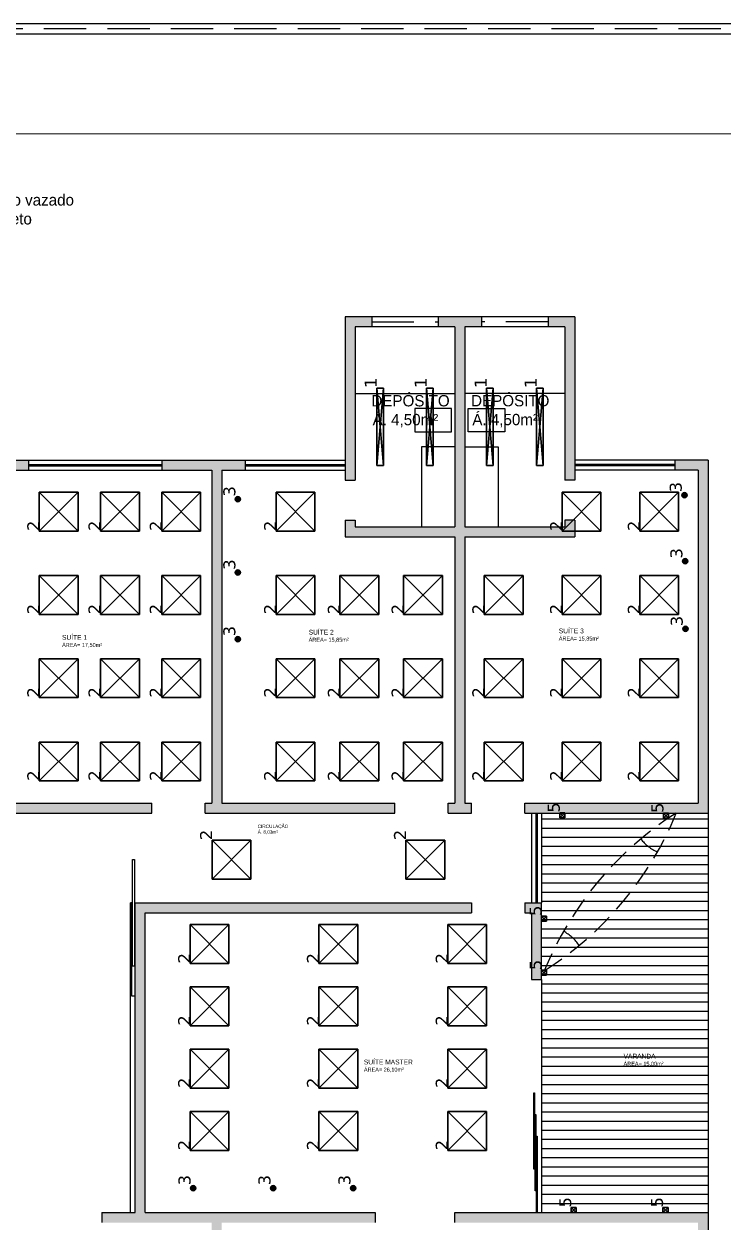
# Model space of a CAD drawing. Header units: metres. Extents: x 3021.9 to 3079.2, y 2067.5 to 2122.4.
# Drawn here: x 3055.29 to 3065.79, y 2102.49 to 2120.48 of the extents above; entities that cross this region are included whole.
import ezdxf

# ---------------------------------------------------------------- set-up
doc = ezdxf.new("R2010")
doc.units = ezdxf.units.M
doc.linetypes.add('HIDDEN', pattern=[9.525, 6.35, -3.175])
for name, color, linetype in [('1', 1, 'Continuous'), ('2', 44, 'Continuous'), ('3', 3, 'Continuous'), ('5', 5, 'Continuous'), ('projecao', 8, 'HIDDEN'), ('Texto', 44, 'Continuous')]:
    doc.layers.add(name, color=color, linetype=linetype)
doc.layers.add('DLX_LUM', color=7, linetype='Continuous', true_color=0x7f7f7f)
doc.layers.add('DLX_LUMKEY_IDX', color=7, linetype='Continuous', true_color=0x969696)
doc.styles.add('style1', font='GOTHIC.TTF')
doc.styles.add('TableTextStyle', font='')
doc.styles.get('TableTextStyle').set_extended_font_data('VERDANA.TTF')

# ---------------------------------------------------------------- blocks, each defined once
blk = doc.blocks.new('1097_2_0')
mesh = blk.add_polyface()
corners = [(0.292, 0.292, -0.09), (0.292, -0.292), (0.292, -0.292, -0.09), (0.292, -0.292), (0.292, 0.292, -0.09), (0.292, 0.292), (0.292, -0.292, -0.09), (-0.292, -0.292), (-0.292, -0.292, -0.09), (-0.292, -0.292), (0.292, -0.292, -0.09), (0.292, -0.292), (-0.292, -0.292, -0.09), (-0.292, 0.292), (-0.292, 0.292, -0.09), (-0.292, 0.292), (-0.292, -0.292, -0.09), (-0.292, -0.292), (-0.292, 0.292, -0.09), (0.292, 0.292), (0.292, 0.292, -0.09), (0.292, 0.292), (-0.292, 0.292, -0.09), (-0.292, 0.292), (0.292, 0.292), (-0.292, -0.292), (0.292, -0.292), (-0.292, -0.292), (0.292, 0.292), (-0.292, 0.292), (-0.292, 0.292, -0.09), (0.292, -0.292, -0.09), (-0.292, -0.292, -0.09), (0.292, -0.292, -0.09), (-0.292, 0.292, -0.09), (0.292, 0.292, -0.09)]
mesh.append_faces([[corners[k] for k in face] for face in [(0, 1, 2), (3, 4, 5), (6, 7, 8), (9, 10, 11), (12, 13, 14), (15, 16, 17), (18, 19, 20), (21, 22, 23), (24, 25, 26), (27, 28, 29), (30, 31, 32), (33, 34, 35)]])
blk = doc.blocks.new('1002_2_0')
mesh = blk.add_polyface()
corners = [(0.582, 0.05, -0.097), (0.582, -0.05), (0.582, -0.05, -0.097), (0.582, -0.05), (0.582, 0.05, -0.097), (0.582, 0.05), (0.582, -0.05, -0.097), (-0.582, -0.05), (-0.582, -0.05, -0.097), (-0.582, -0.05), (0.582, -0.05, -0.097), (0.582, -0.05), (-0.582, -0.05, -0.097), (-0.582, 0.05), (-0.582, 0.05, -0.097), (-0.582, 0.05), (-0.582, -0.05, -0.097), (-0.582, -0.05), (-0.582, 0.05, -0.097), (0.582, 0.05), (0.582, 0.05, -0.097), (0.582, 0.05), (-0.582, 0.05, -0.097), (-0.582, 0.05), (0.582, 0.05), (-0.582, -0.05), (0.582, -0.05), (-0.582, -0.05), (0.582, 0.05), (-0.582, 0.05), (-0.582, 0.05, -0.097), (0.582, -0.05, -0.097), (-0.582, -0.05, -0.097), (0.582, -0.05, -0.097), (-0.582, 0.05, -0.097), (0.582, 0.05, -0.097)]
mesh.append_faces([[corners[k] for k in face] for face in [(0, 1, 2), (3, 4, 5), (6, 7, 8), (9, 10, 11), (12, 13, 14), (15, 16, 17), (18, 19, 20), (21, 22, 23), (24, 25, 26), (27, 28, 29), (30, 31, 32), (33, 34, 35)]])
blk = doc.blocks.new('1319_2_0')
mesh = blk.add_polyface()
corners = [(0.02, -0.035, -0.007), (0, -0.04), (0, -0.04, -0.007), (0, -0.04), (0.02, -0.035, -0.007), (0.02, -0.035), (0, -0.04, -0.007), (-0.02, -0.035), (-0.02, -0.035, -0.007), (-0.02, -0.035), (0, -0.04, -0.007), (0, -0.04), (-0.02, -0.035, -0.007), (-0.035, -0.02), (-0.035, -0.02, -0.007), (-0.035, -0.02), (-0.02, -0.035, -0.007), (-0.02, -0.035), (-0.035, -0.02, -0.007), (-0.04, 0), (-0.04, 0, -0.007), (-0.04, 0), (-0.035, -0.02, -0.007), (-0.035, -0.02), (-0.04, 0, -0.007), (-0.035, 0.02), (-0.035, 0.02, -0.007), (-0.035, 0.02), (-0.04, 0, -0.007), (-0.04, 0), (-0.035, 0.02, -0.007), (-0.02, 0.035), (-0.02, 0.035, -0.007), (-0.02, 0.035), (-0.035, 0.02, -0.007), (-0.035, 0.02), (-0.02, 0.035, -0.007), (0, 0.04), (0, 0.04, -0.007), (0, 0.04), (-0.02, 0.035, -0.007), (-0.02, 0.035), (0, 0.04, -0.007), (0.02, 0.035), (0.02, 0.035, -0.007), (0.02, 0.035), (0, 0.04, -0.007), (0, 0.04), (0.02, 0.035, -0.007), (0.035, 0.02), (0.035, 0.02, -0.007), (0.035, 0.02), (0.02, 0.035, -0.007), (0.02, 0.035), (0.035, 0.02, -0.007), (0.04, 0), (0.04, 0, -0.007), (0.04, 0), (0.035, 0.02, -0.007), (0.035, 0.02), (0.04, 0, -0.007), (0.035, -0.02), (0.035, -0.02, -0.007), (0.035, -0.02), (0.04, 0, -0.007), (0.04, 0), (0.035, -0.02, -0.007), (0.02, -0.035), (0.02, -0.035, -0.007), (0.02, -0.035), (0.035, -0.02, -0.007), (0.035, -0.02), (-0.035, 0.02), (0.035, -0.02), (0.04, 0), (-0.02, 0.035), (0.02, 0.035), (0, 0.04), (-0.02, 0.035), (0.035, 0.02), (0.02, 0.035), (-0.02, 0.035), (0.04, 0), (0.035, 0.02), (-0.035, 0.02), (0.04, 0), (-0.02, 0.035), (-0.035, 0.02), (0.02, -0.035), (0.035, -0.02), (-0.04, 0), (0.02, -0.035), (-0.035, 0.02), (-0.035, -0.02), (0.02, -0.035), (-0.04, 0), (-0.02, -0.035), (0.02, -0.035), (-0.035, -0.02), (0.02, -0.035), (-0.02, -0.035), (0, -0.04), (0.035, -0.02, -0.007), (-0.04, 0, -0.007), (0.04, 0, -0.007), (0.02, 0.035, -0.007), (-0.02, 0.035, -0.007), (0, 0.04, -0.007), (0.035, 0.02, -0.007), (-0.02, 0.035, -0.007), (0.02, 0.035, -0.007), (0.04, 0, -0.007), (-0.02, 0.035, -0.007), (0.035, 0.02, -0.007), (0.04, 0, -0.007), (-0.035, 0.02, -0.007), (-0.02, 0.035, -0.007), (0.04, 0, -0.007), (-0.04, 0, -0.007), (-0.035, 0.02, -0.007), (0.02, -0.035, -0.007), (-0.04, 0, -0.007), (0.035, -0.02, -0.007), (0.02, -0.035, -0.007), (-0.035, -0.02, -0.007), (-0.04, 0, -0.007), (0.02, -0.035, -0.007), (-0.02, -0.035, -0.007), (-0.035, -0.02, -0.007), (-0.02, -0.035, -0.007), (0.02, -0.035, -0.007), (0, -0.04, -0.007)]
mesh.append_faces([[corners[k] for k in face] for face in [(0, 1, 2), (3, 4, 5), (6, 7, 8), (9, 10, 11), (12, 13, 14), (15, 16, 17), (18, 19, 20), (21, 22, 23), (24, 25, 26), (27, 28, 29), (30, 31, 32), (33, 34, 35), (36, 37, 38), (39, 40, 41), (42, 43, 44), (45, 46, 47), (48, 49, 50), (51, 52, 53), (54, 55, 56), (57, 58, 59), (60, 61, 62), (63, 64, 65), (66, 67, 68), (69, 70, 71), (72, 73, 74), (75, 76, 77), (78, 79, 80), (81, 82, 83), (84, 85, 86), (87, 88, 89), (90, 91, 92), (93, 94, 95), (96, 97, 98), (99, 100, 101), (102, 103, 104), (105, 106, 107), (108, 109, 110), (111, 112, 113), (114, 115, 116), (117, 118, 119), (120, 121, 122), (123, 124, 125), (126, 127, 128), (129, 130, 131)]])
blk = doc.blocks.new('2565_2_0')
mesh = blk.add_polyface()
corners = [(0.038, 0.038, -0.1), (0.038, -0.038), (0.038, -0.038, -0.1), (0.038, -0.038), (0.038, 0.038, -0.1), (0.038, 0.038), (0.038, -0.038, -0.1), (-0.038, -0.038), (-0.038, -0.038, -0.1), (-0.038, -0.038), (0.038, -0.038, -0.1), (0.038, -0.038), (-0.038, -0.038, -0.1), (-0.038, 0.038), (-0.038, 0.038, -0.1), (-0.038, 0.038), (-0.038, -0.038, -0.1), (-0.038, -0.038), (-0.038, 0.038, -0.1), (0.038, 0.038), (0.038, 0.038, -0.1), (0.038, 0.038), (-0.038, 0.038, -0.1), (-0.038, 0.038)]
mesh.append_faces([[corners[k] for k in face] for face in [(0, 1, 2), (3, 4, 5), (6, 7, 8), (9, 10, 11), (12, 13, 14), (15, 16, 17), (18, 19, 20), (21, 22, 23)]])
blk = doc.blocks.new('2565_2_1')
mesh = blk.add_polyface()
corners = [(0.038, 0.038), (-0.038, -0.038), (0.038, -0.038), (-0.038, -0.038), (0.038, 0.038), (-0.038, 0.038), (-0.038, 0.038, -0.1), (0.038, -0.038, -0.1), (-0.038, -0.038, -0.1), (0.038, -0.038, -0.1), (-0.038, 0.038, -0.1), (0.038, 0.038, -0.1)]
mesh.append_faces([[corners[k] for k in face] for face in [(0, 1, 2), (3, 4, 5), (6, 7, 8), (9, 10, 11)]])

msp = doc.modelspace()

# ---------------------------------------------------------------- hatches: boundary and pattern name
at = {"linetype": 'Continuous'}
h = msp.add_hatch(color=251, dxfattribs=at)
h.paths.add_polyline_path([(3060.112, 2116.082), (3060.112, 2113.632), (3060.262, 2113.632), (3060.262, 2115.932), (3060.512, 2115.932), (3060.512, 2116.082)])
h.paths.add_polyline_path([(3060.842, 2112.932), (3060.759, 2112.782), (3061.762, 2112.782), (3061.762, 2108.782), (3061.662, 2108.782), (3061.662, 2108.632), (3062.012, 2108.632), (3062.012, 2108.782), (3061.912, 2108.782), (3061.912, 2112.782), (3063.562, 2112.782), (3063.562, 2113.032), (3063.412, 2113.032), (3063.412, 2112.932), (3061.912, 2112.932), (3061.912, 2114.878), (3061.762, 2114.605), (3061.762, 2112.932)])
h.paths.add_polyline_path([(3060.262, 2112.932), (3060.262, 2113.032), (3060.112, 2113.032), (3060.112, 2112.782), (3060.759, 2112.782), (3060.842, 2112.932)])
h.paths.add_polyline_path([(3061.512, 2116.082), (3061.512, 2115.932), (3061.762, 2115.932), (3061.762, 2114.605), (3061.912, 2114.878), (3061.912, 2115.932), (3062.162, 2115.932), (3062.162, 2116.082)])
h.paths.add_polyline_path([(3063.162, 2116.082), (3063.162, 2115.932), (3063.412, 2115.932), (3063.412, 2113.632), (3063.562, 2113.632), (3063.562, 2116.082)])
h.paths.add_polyline_path([(3065.062, 2113.932), (3065.062, 2113.782), (3065.412, 2113.782), (3065.412, 2108.782), (3062.812, 2108.782), (3062.812, 2108.632), (3065.562, 2108.632), (3065.562, 2113.932)])
h = msp.add_hatch(color=251, dxfattribs=at)
h.paths.add_polyline_path([(3045.162, 2108.782), (3045.162, 2109.782), (3045.012, 2109.782), (3045.012, 2108.632), (3048.262, 2108.632), (3048.262, 2108.782)])
h.paths.add_polyline_path([(3049.162, 2110.882), (3049.162, 2108.782), (3049.062, 2108.782), (3049.062, 2108.632), (3053.762, 2108.632), (3053.762, 2108.782), (3052.962, 2108.782), (3052.962, 2110.632), (3054.462, 2110.632), (3054.462, 2108.782), (3054.362, 2108.782), (3054.362, 2108.632), (3057.212, 2108.632), (3057.212, 2108.782), (3054.612, 2108.782), (3054.612, 2113.082), (3054.462, 2113.082), (3054.462, 2110.782), (3052.962, 2110.782), (3052.962, 2113.782), (3053.212, 2113.782), (3053.212, 2113.932), (3051.312, 2113.932), (3051.312, 2113.782), (3052.812, 2113.782), (3052.812, 2110.782), (3052.012, 2110.782), (3052.012, 2110.632), (3052.812, 2110.632), (3052.812, 2108.782), (3051.312, 2108.782), (3051.312, 2110.632), (3051.412, 2110.632), (3051.412, 2110.782), (3051.062, 2110.782), (3051.062, 2110.632), (3051.162, 2110.632), (3051.162, 2108.782), (3049.312, 2108.782), (3049.312, 2110.632), (3050.462, 2110.632), (3050.462, 2110.782), (3049.312, 2110.782), (3049.312, 2110.882)])
h.paths.add_polyline_path([(3047.412, 2113.932), (3047.412, 2113.782), (3049.162, 2113.782), (3049.162, 2111.682), (3049.312, 2111.682), (3049.312, 2113.932)])
h.paths.add_polyline_path([(3045.012, 2113.932), (3045.012, 2112.782), (3045.162, 2112.782), (3045.162, 2113.782), (3045.412, 2113.782), (3045.412, 2113.932)])
h = msp.add_hatch(color=251, dxfattribs=at)
h.paths.add_polyline_path([(3054.212, 2113.932), (3054.212, 2113.782), (3054.462, 2113.782), (3054.462, 2113.682), (3054.612, 2113.682), (3054.612, 2113.782), (3055.362, 2113.782), (3055.362, 2113.932)])
h.paths.add_polyline_path([(3057.362, 2113.932), (3057.362, 2113.782), (3058.112, 2113.782), (3058.112, 2108.782), (3058.012, 2108.782), (3058.012, 2108.632), (3058.477, 2108.632), (3058.559, 2108.782), (3058.262, 2108.782), (3058.262, 2113.782), (3058.612, 2113.782), (3058.612, 2113.932)])
h.paths.add_polyline_path([(3058.559, 2108.782), (3058.477, 2108.632), (3060.862, 2108.632), (3060.862, 2108.782)])
h = msp.add_hatch(color=251, dxfattribs=at)
h.paths.add_polyline_path([(3061.912, 2097.482), (3061.912, 2099.482), (3061.762, 2099.482), (3061.762, 2097.482), (3061.012, 2097.482), (3061.012, 2097.332), (3065.562, 2097.332), (3065.562, 2098.732), (3065.412, 2098.732), (3065.412, 2097.482)])
h.paths.add_polyline_path([(3057.112, 2102.632), (3057.112, 2107.132), (3062.012, 2107.132), (3062.012, 2107.282), (3056.962, 2107.282), (3056.962, 2102.632), (3056.462, 2102.632), (3056.462, 2102.482), (3058.112, 2102.482), (3058.112, 2097.482), (3057.362, 2097.482), (3057.362, 2097.332), (3059.012, 2097.332), (3059.012, 2097.482), (3058.262, 2097.482), (3058.262, 2102.482), (3060.562, 2102.482), (3060.562, 2102.632)])
h.paths.add_polyline_path([(3061.762, 2102.632), (3061.762, 2102.482), (3065.412, 2102.482), (3065.412, 2101.232), (3065.562, 2101.232), (3065.562, 2102.632)])
msp.add_hatch(color=251, dxfattribs=at).paths.add_polyline_path([(3062.912, 2106.132), (3063.062, 2106.132), (3063.062, 2107.282), (3062.812, 2107.282), (3062.812, 2107.132), (3062.912, 2107.132)])
at = {"layer": '1', "linetype": 'Continuous'}
h = msp.add_hatch(dxfattribs=at)
h.set_pattern_fill('ANSI31', color=8, scale=1.1, angle=315)
h.set_pattern_definition([(360, (3065.56151, 2102.63223), (5e-17, 0.1375), [])])
h.paths.add_polyline_path([(3063.104, 2106.262, -0.155551), (3065.085, 2108.632), (3063.062, 2108.632), (3063.062, 2107.282), (3063.062, 2106.132), (3063.062, 2102.632), (3065.562, 2102.632), (3065.562, 2108.632), (3065.085, 2108.632, -0.155551)])
h.paths.add_polyline_path([(3063.104, 2106.262, 0.031847), (3063.627, 2106.643, 0.130322), (3063.392, 2106.855, 0.032468)], flags=17)
h.paths.add_polyline_path([(3063.392, 2106.855, -0.130322), (3063.627, 2106.643, 0.090891), (3064.802, 2108.05, -0.130322), (3064.552, 2108.243, 0.089641)], flags=17)
h.paths.add_polyline_path([(3064.552, 2108.243, 0.130322), (3064.802, 2108.05, 0.031847), (3065.085, 2108.632, 0.032468)])

# ---------------------------------------------------------------- linework, layer by layer
at = {"layer": '1', "linetype": 'Continuous', "lineweight": 13}
msp.add_line((3025.512, 2118.832), (3075.512, 2118.832), dxfattribs=at)
at = {"layer": '1'}
for p, q in [((3060.262, 2114.932), (3061.762, 2114.932)), ((3063.412, 2114.932), (3061.912, 2114.932)), ((3055.362, 2113.932), (3057.362, 2113.932)), ((3058.612, 2113.932), (3060.112, 2113.932)), ((3065.062, 2113.932), (3063.562, 2113.932)), ((3055.362, 2113.867), (3057.362, 2113.867)), ((3055.362, 2113.847), (3057.362, 2113.847)), ((3055.362, 2113.782), (3057.362, 2113.782)), ((3058.612, 2113.867), (3060.112, 2113.867)), ((3058.612, 2113.847), (3060.112, 2113.847)), ((3058.612, 2113.782), (3060.112, 2113.782)), ((3065.062, 2113.867), (3063.562, 2113.867)), ((3065.062, 2113.847), (3063.562, 2113.847)), ((3065.062, 2113.782), (3063.562, 2113.782))]:
    msp.add_line(p, q, dxfattribs=at)
at = {"layer": '1', "linetype": 'Continuous'}
for p, q in [((3062.912, 2108.632), (3062.912, 2107.282)), ((3062.977, 2108.632), (3062.977, 2107.282)), ((3062.997, 2108.632), (3062.997, 2107.282)), ((3063.062, 2108.632), (3063.062, 2107.282)), ((3065.562, 2108.632), (3065.562, 2102.632)), ((3063.062, 2106.132), (3063.062, 2102.632))]:
    msp.add_line(p, q, dxfattribs=at)
for points in [[(3062.957, 2104.432), (3062.957, 2103.282), (3062.947, 2103.282), (3062.947, 2104.432)], [(3062.977, 2104.107), (3062.977, 2102.957), (3062.967, 2102.957), (3062.967, 2104.107)], [(3062.997, 2103.782), (3062.997, 2102.632), (3062.987, 2102.632), (3062.987, 2103.782)]]:
    msp.add_lwpolyline(points, close=True, dxfattribs=at)
at = {"layer": '2'}
for p, q in [((3061.262, 2114.132), (3061.262, 2112.932)), ((3061.762, 2114.132), (3061.262, 2114.132)), ((3061.912, 2114.132), (3062.412, 2114.132)), ((3062.412, 2114.132), (3062.412, 2112.932))]:
    msp.add_line(p, q, dxfattribs=at)
for points in [[(3061.712, 2114.357), (3061.712, 2114.707), (3061.162, 2114.707), (3061.162, 2114.357)], [(3061.962, 2114.357), (3061.962, 2114.707), (3062.512, 2114.707), (3062.512, 2114.357)], [(3056.922, 2106.332), (3056.922, 2107.932), (3056.952, 2107.932), (3056.952, 2106.332)]]:
    msp.add_lwpolyline(points, close=True, dxfattribs=at)
at = {"layer": '3'}
msp.add_line((3022.012, 2120.332), (3066.012, 2120.332), dxfattribs=at)
msp.add_line((3022.012, 2120.332), (3066.012, 2120.332), dxfattribs=at)
at = {"layer": '3', "linetype": 'Continuous'}
for p, q in [((3056.892, 2102.632), (3056.892, 2107.282)), ((3056.912, 2107.282), (3056.892, 2107.282)), ((3056.912, 2105.882), (3056.912, 2107.282)), ((3056.962, 2105.882), (3056.912, 2105.882))]:
    msp.add_line(p, q, dxfattribs=at)
at = {"layer": '3'}
msp.add_lwpolyline([(3066.012, 2120.482), (3021.862, 2120.482), (3021.862, 2080.182), (3041.512, 2080.182)], dxfattribs=at)
at = {"layer": '5', "linetype": 'Continuous'}
for p, q in [((3060.112, 2116.082), (3060.112, 2113.632)), ((3063.562, 2116.082), (3060.112, 2116.082)), ((3063.562, 2116.082), (3063.562, 2113.632)), ((3060.262, 2115.932), (3060.262, 2113.632)), ((3061.762, 2115.932), (3060.262, 2115.932)), ((3061.762, 2115.932), (3061.762, 2112.932)), ((3061.912, 2115.932), (3061.912, 2112.932)), ((3063.412, 2115.932), (3061.912, 2115.932)), ((3063.412, 2115.932), (3063.412, 2113.632)), ((3051.312, 2113.932), (3055.362, 2113.932)), ((3055.362, 2113.932), (3055.362, 2113.782)), ((3057.362, 2113.932), (3058.612, 2113.932)), ((3057.362, 2113.932), (3057.362, 2113.782)), ((3058.612, 2113.932), (3058.612, 2113.782)), ((3065.062, 2113.932), (3065.062, 2113.782)), ((3065.562, 2113.932), (3065.062, 2113.932)), ((3065.562, 2113.932), (3065.562, 2108.632)), ((3054.612, 2113.782), (3055.362, 2113.782)), ((3057.362, 2113.782), (3058.112, 2113.782)), ((3058.112, 2113.782), (3058.112, 2108.782)), ((3058.262, 2113.782), (3058.262, 2108.782)), ((3058.262, 2113.782), (3058.612, 2113.782)), ((3065.412, 2113.782), (3065.062, 2113.782)), ((3065.412, 2113.782), (3065.412, 2108.782)), ((3060.112, 2113.032), (3060.112, 2112.782)), ((3060.262, 2113.032), (3060.262, 2112.932)), ((3063.412, 2113.032), (3063.412, 2112.932)), ((3063.562, 2113.032), (3063.562, 2112.782)), ((3060.262, 2112.932), (3061.762, 2112.932)), ((3061.912, 2112.932), (3063.412, 2112.932)), ((3060.112, 2112.782), (3061.762, 2112.782)), ((3061.762, 2112.782), (3061.762, 2108.782)), ((3061.912, 2112.782), (3061.912, 2108.782)), ((3061.912, 2112.782), (3063.562, 2112.782)), ((3054.612, 2108.782), (3057.212, 2108.782)), ((3058.012, 2108.782), (3058.112, 2108.782)), ((3058.262, 2108.782), (3060.862, 2108.782)), ((3061.662, 2108.782), (3061.762, 2108.782)), ((3061.912, 2108.782), (3062.012, 2108.782)), ((3062.812, 2108.782), (3065.412, 2108.782)), ((3054.362, 2108.632), (3057.212, 2108.632)), ((3058.012, 2108.632), (3060.862, 2108.632)), ((3061.662, 2108.632), (3062.012, 2108.632)), ((3062.812, 2108.632), (3065.562, 2108.632)), ((3056.962, 2107.282), (3062.012, 2107.282)), ((3056.962, 2102.632), (3056.962, 2107.282)), ((3062.812, 2107.282), (3063.062, 2107.282)), ((3063.062, 2106.132), (3063.062, 2107.282)), ((3057.112, 2107.132), (3062.012, 2107.132)), ((3057.112, 2102.632), (3057.112, 2107.132)), ((3062.812, 2107.132), (3062.912, 2107.132)), ((3062.912, 2107.132), (3062.912, 2106.132)), ((3062.912, 2106.132), (3063.062, 2106.132)), ((3056.462, 2102.632), (3056.962, 2102.632)), ((3056.462, 2102.632), (3056.462, 2102.482)), ((3057.112, 2102.632), (3060.562, 2102.632)), ((3060.562, 2102.632), (3060.562, 2102.482)), ((3061.762, 2102.632), (3065.562, 2102.632)), ((3061.762, 2102.482), (3061.762, 2102.632)), ((3065.562, 2102.632), (3065.562, 2101.232))]:
    msp.add_line(p, q, dxfattribs=at)
at = {"layer": '5'}
for p, q in [((3060.112, 2113.632), (3060.262, 2113.632)), ((3063.562, 2113.632), (3063.412, 2113.632)), ((3060.112, 2113.032), (3060.262, 2113.032)), ((3063.562, 2113.032), (3063.412, 2113.032)), ((3057.212, 2108.632), (3057.212, 2108.782)), ((3058.012, 2108.632), (3058.012, 2108.782)), ((3060.862, 2108.632), (3060.862, 2108.782)), ((3061.662, 2108.632), (3061.662, 2108.782)), ((3062.012, 2108.632), (3062.012, 2108.782)), ((3062.812, 2108.632), (3062.812, 2108.782)), ((3062.012, 2107.282), (3062.012, 2107.132)), ((3062.812, 2107.282), (3062.812, 2107.132))]:
    msp.add_line(p, q, dxfattribs=at)
at = {"layer": 'projecao', "ltscale": 0.1}
for p, q in [((3060.512, 2116.082), (3060.512, 2115.932)), ((3061.512, 2116.082), (3061.512, 2115.932)), ((3062.162, 2116.082), (3062.162, 2115.932)), ((3063.162, 2116.082), (3063.162, 2115.932)), ((3060.512, 2116.007), (3061.512, 2116.007)), ((3063.162, 2116.007), (3062.162, 2116.007))]:
    msp.add_line(p, q, dxfattribs=at)
msp.add_lwpolyline([(3041.512, 2080.257), (3053.937, 2080.257), (3053.937, 2068.757), (3079.087, 2068.757), (3079.087, 2120.407), (3021.937, 2120.407), (3021.937, 2080.257), (3041.512, 2080.257)], dxfattribs=at)
at = {"layer": 'projecao', "ltscale": 0.05}
for centre, radius, start, end in [((3060.377, 2110.554), 5.085, 302.4278, 337.7941), ((3067.811, 2104.34), 5.085, 122.4278, 157.7941), ((3065.041, 2108.619), 0.617, 217.5078, 247.208), ((3063.109, 2106.307), 0.617, 33.0139, 62.7141)]:
    msp.add_arc(centre, radius, start, end, dxfattribs=at)

# ---------------------------------------------------------------- block references
at = {"layer": 'DLX_LUM'}
for name, p, rotation in [('1002_2_0', (3060.637, 2114.432, 3), 90), ('1002_2_0', (3061.387, 2114.432, 3), 90), ('1002_2_0', (3062.287, 2114.432, 3), 90), ('1002_2_0', (3063.037, 2114.432, 3), 90), ('1319_2_0', (3058.505, 2113.345, 3), 90), ('1319_2_0', (3065.206, 2113.408, 3), 90), ('1319_2_0', (3058.505, 2112.245, 3), 90), ('1319_2_0', (3065.216, 2112.414, 3), 90), ('1319_2_0', (3065.221, 2111.397, 3), 90), ('1319_2_0', (3058.505, 2111.245, 3), 90), ('2565_2_0', (3063.373, 2108.599, 3), 90), ('2565_2_1', (3063.373, 2108.599, 3), 90), ('2565_2_0', (3063.373, 2108.599, 3), 90), ('2565_2_1', (3063.373, 2108.599, 3), 90), ('2565_2_0', (3064.929, 2108.594, 3), 90), ('2565_2_1', (3064.929, 2108.594, 3), 90), ('2565_2_0', (3064.929, 2108.594, 3), 90), ('2565_2_1', (3064.929, 2108.594, 3), 90), ('1097_2_0', (3058.407, 2107.932, 3), 270.0000000000001), ('1097_2_0', (3061.318, 2107.932, 3), 270.0000000000001), ('2565_2_0', (3063.1, 2107.048, 0.1), 90), ('2565_2_1', (3063.1, 2107.048, 0.1), 90), ('2565_2_0', (3063.1, 2107.048, 0.1), 90), ('2565_2_1', (3063.1, 2107.048, 0.1), 90), ('2565_2_0', (3063.1, 2106.234, 0.1), 90), ('2565_2_1', (3063.1, 2106.234, 0.1), 90), ('2565_2_0', (3063.1, 2106.234, 0.1), 90), ('2565_2_1', (3063.1, 2106.234, 0.1), 90), ('1319_2_0', (3057.832, 2103, 3), 90), ('1319_2_0', (3059.032, 2103, 3), 90), ('1319_2_0', (3060.232, 2103, 3), 90), ('2565_2_0', (3063.545, 2102.67, 3), 90), ('2565_2_1', (3063.545, 2102.67, 3), 90), ('2565_2_0', (3063.545, 2102.67, 3), 90), ('2565_2_1', (3063.545, 2102.67, 3), 90), ('2565_2_0', (3064.923, 2102.67, 3), 90), ('2565_2_1', (3064.923, 2102.67, 3), 90), ('2565_2_0', (3064.923, 2102.67, 3), 90), ('2565_2_1', (3064.923, 2102.67, 3), 90)]:
    msp.add_blockref(name, p, dxfattribs=dict(at, rotation=rotation))
for p in [(3055.814, 2113.157, 3), (3056.733, 2113.157, 3), (3057.652, 2113.157, 3), (3059.369, 2113.157, 3), (3063.662, 2113.157, 3), (3064.828, 2113.157, 3), (3055.814, 2111.907, 3), (3056.733, 2111.907, 3), (3057.652, 2111.907, 3), (3059.369, 2111.907, 3), (3060.326, 2111.907, 3), (3061.283, 2111.907, 3), (3062.495, 2111.907, 3), (3063.662, 2111.907, 3), (3064.828, 2111.907, 3), (3055.814, 2110.657, 3), (3056.733, 2110.657, 3), (3057.652, 2110.657, 3), (3059.369, 2110.657, 3), (3060.326, 2110.657, 3), (3061.283, 2110.657, 3), (3062.495, 2110.657, 3), (3063.662, 2110.657, 3), (3064.828, 2110.657, 3), (3055.814, 2109.407, 3), (3056.733, 2109.407, 3), (3057.652, 2109.407, 3), (3059.369, 2109.407, 3), (3060.326, 2109.407, 3), (3061.283, 2109.407, 3), (3062.495, 2109.407, 3), (3063.662, 2109.407, 3), (3064.828, 2109.407, 3), (3058.078, 2106.665, 3), (3060.012, 2106.665, 3), (3061.945, 2106.665, 3), (3058.078, 2105.729, 3), (3060.012, 2105.729, 3), (3061.945, 2105.729, 3), (3058.078, 2104.794, 3), (3060.012, 2104.794, 3), (3061.945, 2104.794, 3), (3058.078, 2103.858, 3), (3060.012, 2103.858, 3), (3061.945, 2103.858, 3)]:
    msp.add_blockref('1097_2_0', p, dxfattribs=at)

# ---------------------------------------------------------------- texts
at = {"layer": 'DLX_LUMKEY_IDX', "style": 'TableTextStyle'}
for s, p in [('1', (3060.587, 2115.015, 3)), ('1', (3061.337, 2115.015, 3)), ('1', (3062.237, 2115.015, 3)), ('1', (3062.987, 2115.015, 3)), ('3', (3065.166, 2113.448, 3)), ('3', (3058.465, 2113.385, 3)), ('2', (3055.522, 2112.866, 3)), ('2', (3056.441, 2112.866, 3)), ('2', (3057.36, 2112.866, 3)), ('2', (3059.077, 2112.866, 3)), ('2', (3063.37, 2112.866, 3)), ('2', (3064.537, 2112.866, 3)), ('3', (3065.176, 2112.454, 3)), ('3', (3058.465, 2112.285, 3)), ('2', (3055.522, 2111.616, 3)), ('2', (3056.441, 2111.616, 3)), ('2', (3057.36, 2111.616, 3)), ('2', (3059.077, 2111.616, 3)), ('2', (3060.034, 2111.616, 3)), ('2', (3060.991, 2111.616, 3)), ('2', (3062.203, 2111.616, 3)), ('2', (3063.37, 2111.616, 3)), ('2', (3064.537, 2111.616, 3)), ('3', (3065.181, 2111.437, 3)), ('3', (3058.465, 2111.285, 3)), ('2', (3055.522, 2110.366, 3)), ('2', (3056.441, 2110.366, 3)), ('2', (3057.36, 2110.366, 3)), ('2', (3059.077, 2110.366, 3)), ('2', (3060.034, 2110.366, 3)), ('2', (3060.991, 2110.366, 3)), ('2', (3062.203, 2110.366, 3)), ('2', (3063.37, 2110.366, 3)), ('2', (3064.537, 2110.366, 3)), ('2', (3055.522, 2109.116, 3)), ('2', (3056.441, 2109.116, 3)), ('2', (3057.36, 2109.116, 3)), ('2', (3059.077, 2109.116, 3)), ('2', (3060.034, 2109.116, 3)), ('2', (3060.991, 2109.116, 3)), ('2', (3062.203, 2109.116, 3)), ('2', (3063.37, 2109.116, 3)), ('2', (3064.537, 2109.116, 3)), ('5', (3063.335, 2108.637, 3)), ('5', (3064.891, 2108.632, 3)), ('2', (3058.116, 2108.224, 3)), ('2', (3061.027, 2108.224, 3)), ('5', (3063.062, 2107.086, 0.1)), ('2', (3057.787, 2106.373, 3)), ('2', (3059.72, 2106.373, 3)), ('2', (3061.653, 2106.373, 3)), ('5', (3063.062, 2106.272, 0.1)), ('2', (3057.787, 2105.438, 3)), ('2', (3059.72, 2105.438, 3)), ('2', (3061.653, 2105.438, 3)), ('2', (3057.787, 2104.502, 3)), ('2', (3059.72, 2104.502, 3)), ('2', (3061.653, 2104.502, 3)), ('2', (3057.787, 2103.567, 3)), ('2', (3059.72, 2103.567, 3)), ('2', (3061.653, 2103.567, 3)), ('3', (3057.792, 2103.04, 3)), ('3', (3058.992, 2103.04, 3)), ('3', (3060.192, 2103.04, 3)), ('5', (3063.507, 2102.708, 3)), ('5', (3064.885, 2102.708, 3))]:
    msp.add_text(s, height=0.18, rotation=90, dxfattribs=at).set_placement(p)
at = {"layer": 'Texto', "attachment_point": 1, "style": 'style1'}
for s, insert, char_height, width in [('\\pxqc;Mureta-elemento vazado em concreto', (3053.377, 2117.925), 0.17, 2.81618), ('\\pi0.8618;DEPÓSITO\\P\\pi0.88023;Á. 4,50m²', (3059.646, 2114.909), 0.17, 2.81618), ('\\pi0.8618;DEPÓSITO\\P\\pi0.88023;Á. 4,50m²', (3061.143, 2114.91), 0.17, 2.81618), ('{\\H2.4x;SUÍTE 2\\P\\H0.83333x;ÁREA= 15,85m²}', (3059.566, 2111.384), 0.03, 1.03364), ('{\\H2.4x;SUÍTE 3\\P\\H0.83333x;ÁREA= 15,85m²}', (3063.321, 2111.403), 0.03, 1.03364), ('{\\H2.4x;SUÍTE 1\\P\\H0.83333x;ÁREA= 17,50m²}', (3055.864, 2111.306), 0.03, 0.8446), ('CIRCULAÇÃO\\PÁ. 8,03m²', (3058.8, 2108.458), 0.051, 0.84485), ('{\\H2.4x;SUÍTE MASTER\\P\\H0.83333x;ÁREA= 26,10m²}', (3060.395, 2104.929), 0.03, 1.03364), ('{\\H2.4x;VARANDA\\P\\H0.83333x;ÁREA= 15,00m²}', (3064.293, 2105.017), 0.03, 1.03364)]:
    msp.add_mtext(s, dxfattribs=dict(at, insert=insert, char_height=char_height, width=width))

doc.saveas('drawing.dxf')
